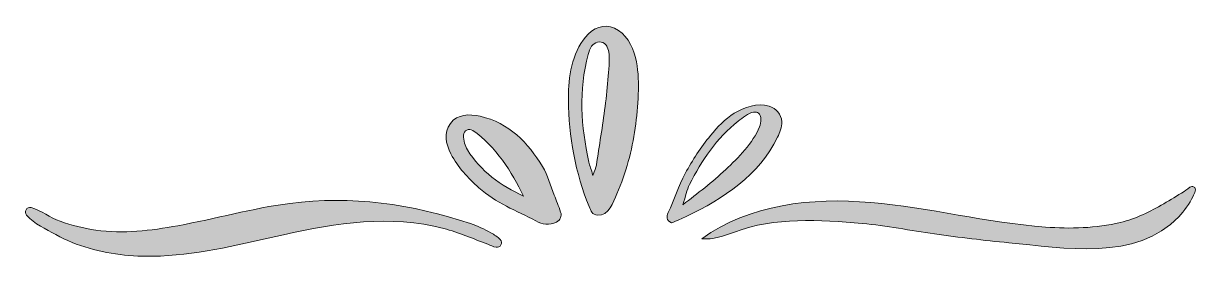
# Model space of a CAD drawing. Header units: inches. Extents: x 152 to 928, y -908 to -177.
# Drawn here: x 202 to 872, y -313 to -177 of the extents above; entities that cross this region are included whole.
import ezdxf

# ---------------------------------------------------------------- set-up
doc = ezdxf.new("R2010")
doc.units = ezdxf.units.IN
doc.header["$MEASUREMENT"] = 0
doc.layers.add('Layer 1', color=7, linetype='Continuous')

# ---------------------------------------------------------------- blocks, each defined once
blk = doc.blocks.new('block 6')
at = {"layer": 'Layer 1', "true_color": 0xff53a7}
h = blk.add_hatch(color=241, dxfattribs=at)
h.dxf.hatch_style = 2
edge = h.paths.add_edge_path()
edge.add_spline(control_points=[(513.29, -220.57), (513.27, -219.33), (513.28, -218.1), (513.31, -216.86), (513.65, -205.36), (516.08, -191.28), (524.57, -182.86), (529.54, -177.93), (535.98, -176.74), (541.92, -180.69), (547.78, -184.59), (550.74, -192.05), (552.11, -198.71), (553.37, -204.78), (553.41, -211.03), (553.18, -217.21), (552.68, -230.15), (550.96, -243.08), (547.51, -255.57), (545.78, -261.87), (543.61, -268.05), (540.94, -274.02), (538.81, -278.78), (536.51, -286.69), (530.01, -286.23), (526.84, -286.01), (526.15, -283.7), (525.13, -281.27), (517.32, -262.58), (513.55, -240.79), (513.29, -220.57)], knot_values=[0, 0, 0, 0, 1, 1, 1, 2, 2, 2, 3, 3, 3, 4, 4, 4, 5, 5, 5, 6, 6, 6, 7, 7, 7, 8, 8, 8, 9, 9, 9, 10, 10, 10, 10], degree=3, periodic=1)
edge = h.paths.add_edge_path()
edge.add_spline(control_points=[(535.5, -190.33), (535.12, -189.45), (534.59, -188.67), (533.83, -188.11), (531.54, -186.41), (528.14, -187.59), (526.58, -189.79), (525.6, -191.18), (525.1, -192.85), (524.65, -194.49), (519.01, -215.14), (520.41, -235.28), (525.03, -255.95), (525.49, -258.04), (526.28, -260.06), (527.34, -263.49), (528.33, -260.58), (529.05, -259.17), (529.27, -257.68), (530.9, -246.69), (532.84, -235.35), (534.26, -224.18), (535, -218.4), (535.61, -212.59), (535.98, -206.78), (536.31, -201.72), (537.58, -195.12), (535.5, -190.33)], knot_values=[0, 0, 0, 0, 1, 1, 1, 2, 2, 2, 3, 3, 3, 4, 4, 4, 5, 5, 5, 6, 6, 6, 7, 7, 7, 8, 8, 8, 9, 9, 9, 9], degree=3, periodic=1)
h = blk.add_hatch(color=241, dxfattribs=at)
h.dxf.hatch_style = 2
edge = h.paths.add_edge_path()
edge.add_spline(control_points=[(572.23, -290.66), (569.04, -289.11), (569.26, -287.12), (570.29, -284.79), (573.59, -277.32), (576.18, -269.62), (580.03, -262.36), (584.11, -254.69), (588.95, -247.42), (594.46, -240.7), (598.4, -235.91), (602.74, -231.34), (607.99, -228.03), (613.67, -224.46), (621.19, -222.02), (627.87, -224), (631.94, -225.21), (634.95, -228.52), (635.09, -232.87), (635.19, -235.97), (634.05, -238.97), (632.7, -241.76), (622.4, -263.1), (601.61, -277.07), (580.83, -286.87), (578.09, -288.16), (575.29, -289.32), (572.23, -290.66)], knot_values=[0, 0, 0, 0, 1, 1, 1, 2, 2, 2, 3, 3, 3, 4, 4, 4, 5, 5, 5, 6, 6, 6, 7, 7, 7, 8, 8, 8, 9, 9, 9, 9], degree=3, periodic=1)
edge = h.paths.add_edge_path()
edge.add_spline(control_points=[(621.79, -227.91), (621.13, -227.42), (620.21, -227.2), (618.96, -227.38), (615.78, -227.85), (612.74, -230.66), (610.28, -232.56), (597.85, -242.16), (589.47, -254.97), (582.44, -268.73), (580.88, -271.79), (580.24, -275.33), (578.67, -280.26), (587.02, -273.82), (595.44, -267.43), (603.11, -260.17), (610.21, -253.47), (618.77, -244.99), (622.42, -235.74), (623.42, -233.18), (623.75, -229.36), (621.79, -227.91)], knot_values=[0, 0, 0, 0, 1, 1, 1, 2, 2, 2, 3, 3, 3, 4, 4, 4, 5, 5, 5, 6, 6, 6, 7, 7, 7, 7], degree=3, periodic=1)
h = blk.add_hatch(color=241, dxfattribs=at)
h.dxf.hatch_style = 2
edge = h.paths.add_edge_path()
edge.add_spline(control_points=[(508.87, -284.45), (509.67, -286.65), (508.71, -289.17), (506.59, -290.15), (502.49, -292.05), (498.39, -291.52), (494.65, -289.5), (483.65, -283.56), (471.73, -279.23), (462.22, -270.61), (455.91, -264.9), (450.21, -258.84), (446.28, -251.24), (443.3, -245.47), (441.8, -239.2), (445.94, -233.82), (450.12, -228.38), (456.58, -228.39), (462.94, -229.77), (479.62, -233.4), (490.1, -244.88), (498.54, -258.52), (501.58, -263.43), (503.1, -269.29), (505.24, -274.75), (506.46, -277.88), (507.61, -281.04), (508.87, -284.45)], knot_values=[0, 0, 0, 0, 1, 1, 1, 2, 2, 2, 3, 3, 3, 4, 4, 4, 5, 5, 5, 6, 6, 6, 7, 7, 7, 8, 8, 8, 9, 9, 9, 9], degree=3, periodic=1)
edge = h.paths.add_edge_path()
edge.add_spline(control_points=[(487.76, -275.32), (480.77, -261.45), (472.08, -247.04), (458.71, -237.89), (456.54, -236.4), (453.62, -237.88), (453.47, -240.5), (453.3, -243.58), (454.36, -246.69), (455.65, -248.82), (463.23, -261.26), (474.62, -269.3), (487.76, -275.32)], knot_values=[0, 0, 0, 0, 1, 1, 1, 2, 2, 2, 3, 3, 3, 4, 4, 4, 4], degree=3, periodic=1)
h = blk.add_hatch(color=241, dxfattribs=at)
h.dxf.hatch_style = 2
edge = h.paths.add_edge_path()
edge.add_spline(control_points=[(869.29, -269.87), (869.61, -269.83), (869.91, -269.86), (870.2, -269.98), (872.47, -270.99), (870.63, -274.03), (869.93, -275.42), (867.78, -279.69), (865, -283.63), (861.73, -287.11), (837.75, -312.7), (795.67, -304.97), (764.76, -301.99), (750.61, -300.62), (736.48, -298.93), (722.4, -296.93), (708.58, -294.95), (694.88, -292.22), (681, -291.01), (656.83, -288.89), (631.11, -287.16), (608.1, -295.91), (602.08, -298.2), (595.95, -300.26), (589.41, -299.74), (616.56, -279.9), (652.38, -276.12), (685.88, -278.97), (719.38, -281.81), (752.19, -290.54), (785.72, -293.02), (799.81, -294.07), (814.46, -293.74), (828.38, -290.42), (837.19, -288.31), (845.35, -284.25), (853.15, -279.73), (857.07, -277.46), (860.91, -275.06), (864.79, -272.7), (865.89, -272.03), (867.72, -270.07), (869.29, -269.87)], knot_values=[0, 0, 0, 0, 1, 1, 1, 2, 2, 2, 3, 3, 3, 4, 4, 4, 5, 5, 5, 6, 6, 6, 7, 7, 7, 8, 8, 8, 9, 9, 9, 10, 10, 10, 11, 11, 11, 12, 12, 12, 13, 13, 13, 14, 14, 14, 14], degree=3, periodic=1)
h = blk.add_hatch(color=241, dxfattribs=at)
h.dxf.hatch_style = 2
edge = h.paths.add_edge_path()
edge.add_spline(control_points=[(203.96, -286.27), (202.21, -284.37), (204.05, -281.26), (206.55, -281.93), (212.59, -283.55), (217.35, -287.64), (223.18, -289.71), (229.76, -292.05), (236.57, -293.73), (243.48, -294.75), (259.31, -297.07), (274.75, -295.03), (290.3, -292.23), (311.73, -288.38), (332.75, -282.28), (354.34, -279.47), (389.36, -274.9), (424.06, -279.8), (457.36, -291.03), (461.44, -292.41), (465.35, -294.21), (469.1, -296.34), (470.93, -297.38), (472.96, -298.52), (474.44, -300.17), (476.12, -302.04), (474.46, -304.99), (471.98, -304.53), (470.37, -304.24), (468.87, -303.42), (467.32, -302.84), (458.94, -299.73), (450.71, -296.03), (442.1, -293.8), (411.74, -285.9), (380.79, -290.69), (350.68, -297.38), (327.45, -302.55), (304.21, -308.55), (280.44, -309.56), (266.76, -310.14), (252.88, -308.95), (239.7, -305.13), (233.1, -303.22), (226.69, -300.64), (220.68, -297.3), (214.85, -294.06), (208.54, -291.22), (203.96, -286.27)], knot_values=[0, 0, 0, 0, 1, 1, 1, 2, 2, 2, 3, 3, 3, 4, 4, 4, 5, 5, 5, 6, 6, 6, 7, 7, 7, 8, 8, 8, 9, 9, 9, 10, 10, 10, 11, 11, 11, 12, 12, 12, 13, 13, 13, 14, 14, 14, 15, 15, 15, 16, 16, 16, 16], degree=3, periodic=1)
at = {"layer": 'Layer 1', "lineweight": 0}
for points, knots in [([(513.29, -220.57), (513.27, -219.33), (513.28, -218.1), (513.31, -216.86), (513.65, -205.36), (516.08, -191.28), (524.57, -182.86), (529.54, -177.93), (535.98, -176.74), (541.92, -180.69), (547.78, -184.59), (550.74, -192.05), (552.11, -198.71), (553.37, -204.78), (553.41, -211.03), (553.18, -217.21), (552.68, -230.15), (550.96, -243.08), (547.51, -255.57), (545.78, -261.87), (543.61, -268.05), (540.94, -274.02), (538.81, -278.78), (536.51, -286.69), (530.01, -286.23), (526.84, -286.01), (526.15, -283.7), (525.13, -281.27), (517.32, -262.58), (513.55, -240.79), (513.29, -220.57)], [0, 0, 0, 0, 1, 1, 1, 2, 2, 2, 3, 3, 3, 4, 4, 4, 5, 5, 5, 6, 6, 6, 7, 7, 7, 8, 8, 8, 9, 9, 9, 10, 10, 10, 10]), ([(535.5, -190.33), (535.12, -189.45), (534.59, -188.67), (533.83, -188.11), (531.54, -186.41), (528.14, -187.59), (526.58, -189.79), (525.6, -191.18), (525.1, -192.85), (524.65, -194.49), (519.01, -215.14), (520.41, -235.28), (525.03, -255.95), (525.49, -258.04), (526.28, -260.06), (527.34, -263.49), (528.33, -260.58), (529.05, -259.17), (529.27, -257.68), (530.9, -246.69), (532.84, -235.35), (534.26, -224.18), (535, -218.4), (535.61, -212.59), (535.98, -206.78), (536.31, -201.72), (537.58, -195.12), (535.5, -190.33)], [0, 0, 0, 0, 1, 1, 1, 2, 2, 2, 3, 3, 3, 4, 4, 4, 5, 5, 5, 6, 6, 6, 7, 7, 7, 8, 8, 8, 9, 9, 9, 9]), ([(572.23, -290.66), (569.04, -289.11), (569.26, -287.12), (570.29, -284.79), (573.59, -277.32), (576.18, -269.62), (580.03, -262.36), (584.11, -254.69), (588.95, -247.42), (594.46, -240.7), (598.4, -235.91), (602.74, -231.34), (607.99, -228.03), (613.67, -224.46), (621.19, -222.02), (627.87, -224), (631.94, -225.21), (634.95, -228.52), (635.09, -232.87), (635.19, -235.97), (634.05, -238.97), (632.7, -241.76), (622.4, -263.1), (601.61, -277.07), (580.83, -286.87), (578.09, -288.16), (575.29, -289.32), (572.23, -290.66)], [0, 0, 0, 0, 1, 1, 1, 2, 2, 2, 3, 3, 3, 4, 4, 4, 5, 5, 5, 6, 6, 6, 7, 7, 7, 8, 8, 8, 9, 9, 9, 9]), ([(621.79, -227.91), (621.13, -227.42), (620.21, -227.2), (618.96, -227.38), (615.78, -227.85), (612.74, -230.66), (610.28, -232.56), (597.85, -242.16), (589.47, -254.97), (582.44, -268.73), (580.88, -271.79), (580.24, -275.33), (578.67, -280.26), (587.02, -273.82), (595.44, -267.43), (603.11, -260.17), (610.21, -253.47), (618.77, -244.99), (622.42, -235.74), (623.42, -233.18), (623.75, -229.36), (621.79, -227.91)], [0, 0, 0, 0, 1, 1, 1, 2, 2, 2, 3, 3, 3, 4, 4, 4, 5, 5, 5, 6, 6, 6, 7, 7, 7, 7]), ([(508.87, -284.45), (509.67, -286.65), (508.71, -289.17), (506.59, -290.15), (502.49, -292.05), (498.39, -291.52), (494.65, -289.5), (483.65, -283.56), (471.73, -279.23), (462.22, -270.61), (455.91, -264.9), (450.21, -258.84), (446.28, -251.24), (443.3, -245.47), (441.8, -239.2), (445.94, -233.82), (450.12, -228.38), (456.58, -228.39), (462.94, -229.77), (479.62, -233.4), (490.1, -244.88), (498.54, -258.52), (501.58, -263.43), (503.1, -269.29), (505.24, -274.75), (506.46, -277.88), (507.61, -281.04), (508.87, -284.45)], [0, 0, 0, 0, 1, 1, 1, 2, 2, 2, 3, 3, 3, 4, 4, 4, 5, 5, 5, 6, 6, 6, 7, 7, 7, 8, 8, 8, 9, 9, 9, 9]), ([(487.76, -275.32), (480.77, -261.45), (472.08, -247.04), (458.71, -237.89), (456.54, -236.4), (453.62, -237.88), (453.47, -240.5), (453.3, -243.58), (454.36, -246.69), (455.65, -248.82), (463.23, -261.26), (474.62, -269.3), (487.76, -275.32)], [0, 0, 0, 0, 1, 1, 1, 2, 2, 2, 3, 3, 3, 4, 4, 4, 4]), ([(869.29, -269.87), (869.61, -269.83), (869.91, -269.86), (870.2, -269.98), (872.47, -270.99), (870.63, -274.03), (869.93, -275.42), (867.78, -279.69), (865, -283.63), (861.73, -287.11), (837.75, -312.7), (795.67, -304.97), (764.76, -301.99), (750.61, -300.62), (736.48, -298.93), (722.4, -296.93), (708.58, -294.95), (694.88, -292.22), (681, -291.01), (656.83, -288.89), (631.11, -287.16), (608.1, -295.91), (602.08, -298.2), (595.95, -300.26), (589.41, -299.74), (616.56, -279.9), (652.38, -276.12), (685.88, -278.97), (719.38, -281.81), (752.19, -290.54), (785.72, -293.02), (799.81, -294.07), (814.46, -293.74), (828.38, -290.42), (837.19, -288.31), (845.35, -284.25), (853.15, -279.73), (857.07, -277.46), (860.91, -275.06), (864.79, -272.7), (865.89, -272.03), (867.72, -270.07), (869.29, -269.87)], [0, 0, 0, 0, 1, 1, 1, 2, 2, 2, 3, 3, 3, 4, 4, 4, 5, 5, 5, 6, 6, 6, 7, 7, 7, 8, 8, 8, 9, 9, 9, 10, 10, 10, 11, 11, 11, 12, 12, 12, 13, 13, 13, 14, 14, 14, 14]), ([(203.96, -286.27), (202.21, -284.37), (204.05, -281.26), (206.55, -281.93), (212.59, -283.55), (217.35, -287.64), (223.18, -289.71), (229.76, -292.05), (236.57, -293.73), (243.48, -294.75), (259.31, -297.07), (274.75, -295.03), (290.3, -292.23), (311.73, -288.38), (332.75, -282.28), (354.34, -279.47), (389.36, -274.9), (424.06, -279.8), (457.36, -291.03), (461.44, -292.41), (465.35, -294.21), (469.1, -296.34), (470.93, -297.38), (472.96, -298.52), (474.44, -300.17), (476.12, -302.04), (474.46, -304.99), (471.98, -304.53), (470.37, -304.24), (468.87, -303.42), (467.32, -302.84), (458.94, -299.73), (450.71, -296.03), (442.1, -293.8), (411.74, -285.9), (380.79, -290.69), (350.68, -297.38), (327.45, -302.55), (304.21, -308.55), (280.44, -309.56), (266.76, -310.14), (252.88, -308.95), (239.7, -305.13), (233.1, -303.22), (226.69, -300.64), (220.68, -297.3), (214.85, -294.06), (208.54, -291.22), (203.96, -286.27)], [0, 0, 0, 0, 1, 1, 1, 2, 2, 2, 3, 3, 3, 4, 4, 4, 5, 5, 5, 6, 6, 6, 7, 7, 7, 8, 8, 8, 9, 9, 9, 10, 10, 10, 11, 11, 11, 12, 12, 12, 13, 13, 13, 14, 14, 14, 15, 15, 15, 16, 16, 16, 16])]:
    blk.add_open_spline(points, degree=3, knots=knots, dxfattribs=at)
blk = doc.blocks.new('block 2')
at = {"layer": 'Layer 1'}
blk.add_blockref('block 6', (0, 0), dxfattribs=at)

msp = doc.modelspace()

# ---------------------------------------------------------------- block references
at = {"layer": 'Layer 1'}
msp.add_blockref('block 2', (0, 0), dxfattribs=at)

doc.saveas('drawing.dxf')
